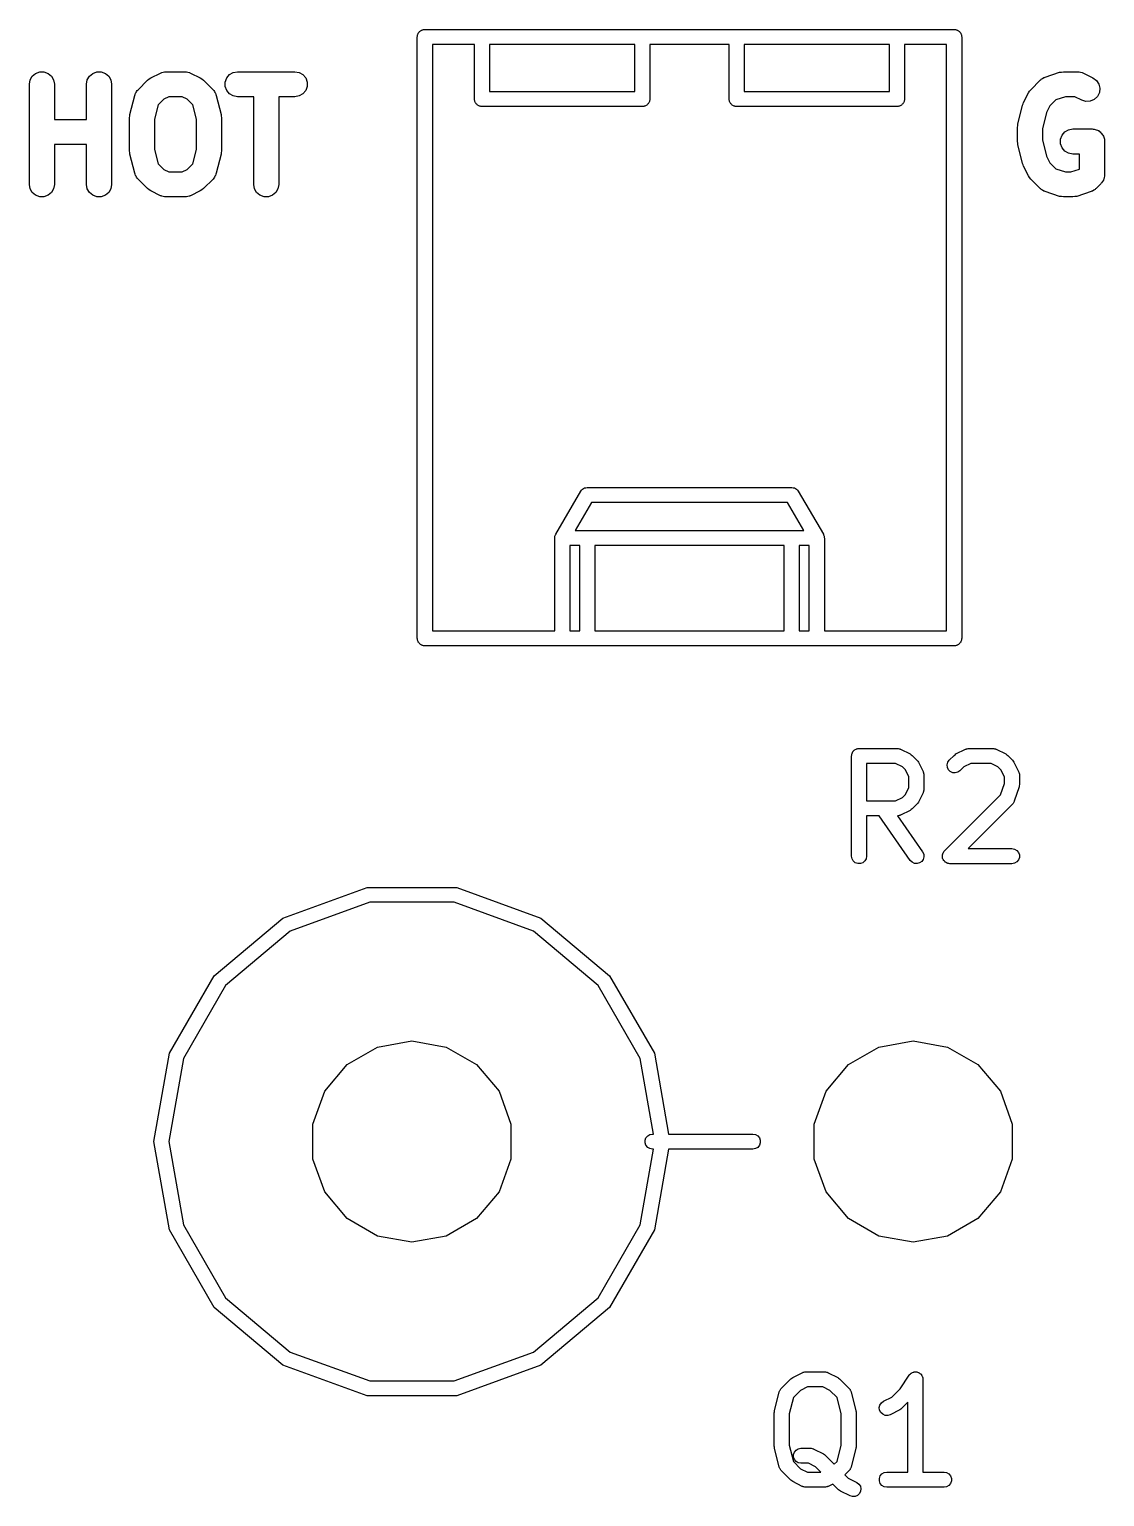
# Model space of a CAD drawing. Extents: x 100.7 to 134.3, y -98.1 to -51.9.
# Drawn here: x 116.69 to 127.41, y -78.54 to -63.91 of the extents above; entities that cross this region are included whole.
import ezdxf

# ---------------------------------------------------------------- set-up
doc = ezdxf.new("R2010")
doc.units = 0
doc.header["$MEASUREMENT"] = 0
doc.layers.add('BLACK', color=7, linetype='CONTINUOUS')

msp = doc.modelspace()

# ---------------------------------------------------------------- linework, layer by layer
at = {"layer": 'Black'}
for p, q in [((120.556, -63.967), (120.558, -63.9608)), ((120.558, -63.9608), (120.56, -63.9543)), ((120.56, -63.9543), (120.563, -63.9487)), ((120.563, -63.9487), (120.565, -63.9425)), ((120.565, -63.9425), (120.569, -63.9375)), ((120.569, -63.9375), (120.573, -63.9318)), ((120.573, -63.9318), (120.578, -63.9276)), ((120.578, -63.9276), (120.582, -63.9225)), ((120.582, -63.9225), (120.587, -63.9193)), ((120.587, -63.9193), (120.593, -63.915)), ((120.593, -63.915), (120.599, -63.9128)), ((120.599, -63.9128), (120.604, -63.9095)), ((120.604, -63.9095), (120.611, -63.9084)), ((120.611, -63.9084), (120.617, -63.9061)), ((120.617, -63.9061), (120.624, -63.9061)), ((120.624, -63.9061), (120.63, -63.905)), ((120.63, -63.905), (125.91, -63.905)), ((125.91, -63.905), (125.916, -63.9061)), ((125.916, -63.9061), (125.923, -63.9061)), ((125.923, -63.9061), (125.929, -63.9084)), ((125.929, -63.9084), (125.936, -63.9095)), ((125.936, -63.9095), (125.941, -63.9128)), ((125.941, -63.9128), (125.947, -63.915)), ((125.947, -63.915), (125.953, -63.9193)), ((125.953, -63.9193), (125.958, -63.9225)), ((125.958, -63.9225), (125.962, -63.9276)), ((125.962, -63.9276), (125.967, -63.9318)), ((125.967, -63.9318), (125.971, -63.9375)), ((125.971, -63.9375), (125.975, -63.9425)), ((125.975, -63.9425), (125.977, -63.9487)), ((125.977, -63.9487), (125.98, -63.9543)), ((125.98, -63.9543), (125.982, -63.9608)), ((125.982, -63.9608), (125.984, -63.967)), ((120.555, -63.98), (120.556, -63.9735)), ((120.555, -69.98), (120.555, -63.98)), ((120.556, -63.9735), (120.556, -63.967)), ((121.125, -64.055), (120.705, -64.055)), ((120.705, -64.055), (120.705, -69.905)), ((121.125, -64.6), (121.125, -64.055)), ((121.275, -64.055), (121.275, -64.525)), ((122.725, -64.055), (121.275, -64.055)), ((122.725, -64.525), (122.725, -64.055)), ((123.665, -64.055), (122.875, -64.055)), ((122.875, -64.055), (122.875, -64.6)), ((123.665, -64.6), (123.665, -64.055)), ((123.815, -64.055), (123.815, -64.525)), ((125.265, -64.055), (123.815, -64.055)), ((125.265, -64.525), (125.265, -64.055)), ((125.415, -64.055), (125.415, -64.6)), ((125.835, -64.055), (125.415, -64.055)), ((125.835, -69.905), (125.835, -64.055)), ((125.984, -63.967), (125.984, -63.9735)), ((125.984, -63.9735), (125.985, -63.98)), ((125.985, -63.98), (125.985, -69.98)), ((116.692, -64.4096), (116.714, -64.372)), ((116.714, -64.372), (116.747, -64.3441)), ((116.747, -64.3441), (116.788, -64.3293)), ((116.788, -64.3293), (116.831, -64.3293)), ((116.831, -64.3293), (116.872, -64.3441)), ((116.872, -64.3441), (116.905, -64.372)), ((116.905, -64.372), (116.927, -64.4096)), ((117.263, -64.4096), (117.285, -64.372)), ((117.285, -64.372), (117.318, -64.3441)), ((117.318, -64.3441), (117.359, -64.3293)), ((117.359, -64.3293), (117.403, -64.3293)), ((117.403, -64.3293), (117.443, -64.3441)), ((117.443, -64.3441), (117.477, -64.372)), ((117.477, -64.372), (117.498, -64.4096)), ((117.864, -64.4116), (117.88, -64.4001)), ((117.88, -64.4001), (117.896, -64.3882)), ((117.896, -64.3882), (117.992, -64.3406)), ((117.992, -64.3406), (117.999, -64.3385)), ((117.999, -64.3385), (118.005, -64.3349)), ((118.005, -64.3349), (118.019, -64.3324)), ((118.019, -64.3324), (118.033, -64.3282)), ((118.033, -64.3282), (118.041, -64.3286)), ((118.041, -64.3286), (118.048, -64.3274)), ((118.048, -64.3274), (118.238, -64.3274)), ((118.238, -64.3274), (118.245, -64.3286)), ((118.245, -64.3286), (118.252, -64.3282)), ((118.252, -64.3282), (118.266, -64.3324)), ((118.266, -64.3324), (118.281, -64.3349)), ((118.281, -64.3349), (118.287, -64.3385)), ((118.287, -64.3385), (118.294, -64.3406)), ((118.294, -64.3406), (118.389, -64.3882)), ((118.389, -64.3882), (118.405, -64.4001)), ((118.405, -64.4001), (118.422, -64.4116)), ((118.639, -64.4307), (118.654, -64.3899)), ((118.654, -64.3899), (118.682, -64.3566)), ((118.682, -64.3566), (118.719, -64.3349)), ((118.719, -64.3349), (118.762, -64.3274)), ((118.762, -64.3274), (119.333, -64.3274)), ((119.333, -64.3274), (119.376, -64.3349)), ((119.376, -64.3349), (119.414, -64.3566)), ((119.414, -64.3566), (119.442, -64.3899)), ((119.442, -64.3899), (119.456, -64.4307)), ((126.775, -64.4075), (126.779, -64.4021)), ((126.779, -64.4021), (126.792, -64.3951)), ((126.792, -64.3951), (126.804, -64.3867)), ((126.804, -64.3867), (126.811, -64.3848)), ((126.811, -64.3848), (126.818, -64.3814)), ((126.818, -64.3814), (126.96, -64.3338)), ((126.96, -64.3338), (126.98, -64.3309)), ((126.98, -64.3309), (127, -64.3274)), ((127, -64.3274), (127.143, -64.3274)), ((127.143, -64.3274), (127.15, -64.3286)), ((127.15, -64.3286), (127.157, -64.3282)), ((127.157, -64.3282), (127.171, -64.3324)), ((127.171, -64.3324), (127.186, -64.3349)), ((127.186, -64.3349), (127.192, -64.3385)), ((127.192, -64.3385), (127.199, -64.3406)), ((127.199, -64.3406), (127.294, -64.3882)), ((127.294, -64.3882), (127.329, -64.4141)), ((116.685, -64.4524), (116.692, -64.4096)), ((116.685, -65.4524), (116.685, -64.4524)), ((116.927, -64.4096), (116.935, -64.4524)), ((116.935, -64.4524), (116.935, -64.8036)), ((117.256, -64.4524), (117.263, -64.4096)), ((117.256, -64.8036), (117.256, -64.4524)), ((117.498, -64.4096), (117.506, -64.4524)), ((117.506, -64.4524), (117.506, -65.4524)), ((117.741, -64.554), (117.744, -64.5424)), ((117.744, -64.5424), (117.75, -64.5343)), ((117.75, -64.5343), (117.754, -64.5253)), ((117.754, -64.5253), (117.762, -64.5167)), ((117.762, -64.5167), (117.769, -64.5069)), ((117.769, -64.5069), (117.864, -64.4116)), ((118.422, -64.4116), (118.517, -64.5069)), ((118.517, -64.5069), (118.524, -64.5167)), ((118.524, -64.5167), (118.532, -64.5253)), ((118.532, -64.5253), (118.536, -64.5343)), ((118.536, -64.5343), (118.542, -64.5424)), ((118.542, -64.5424), (118.545, -64.554)), ((118.639, -64.4741), (118.639, -64.4307)), ((118.654, -64.5149), (118.639, -64.4741)), ((118.682, -64.5481), (118.654, -64.5149)), ((118.719, -64.5698), (118.682, -64.5481)), ((119.414, -64.5481), (119.376, -64.5698)), ((119.442, -64.5149), (119.414, -64.5481)), ((119.456, -64.4741), (119.442, -64.5149)), ((119.456, -64.4307), (119.456, -64.4741)), ((121.275, -64.525), (122.725, -64.525)), ((123.815, -64.525), (125.265, -64.525)), ((126.602, -64.6346), (126.65, -64.5393)), ((126.65, -64.5393), (126.662, -64.5232)), ((126.662, -64.5232), (126.674, -64.5069)), ((126.674, -64.5069), (126.769, -64.4116)), ((126.769, -64.4116), (126.775, -64.4075)), ((127.329, -64.4141), (127.353, -64.4503)), ((127.358, -64.5356), (127.338, -64.5745)), ((127.353, -64.4503), (127.363, -64.4925)), ((127.363, -64.4925), (127.358, -64.5356)), ((117.688, -64.7554), (117.736, -64.5649)), ((117.736, -64.5649), (117.741, -64.554)), ((117.97, -64.6591), (117.935, -64.8011)), ((118.026, -64.6027), (117.97, -64.6591)), ((118.077, -64.5774), (118.026, -64.6027)), ((118.209, -64.5774), (118.077, -64.5774)), ((118.259, -64.6027), (118.209, -64.5774)), ((118.316, -64.6591), (118.259, -64.6027)), ((118.351, -64.8011), (118.316, -64.6591)), ((118.545, -64.554), (118.55, -64.5649)), ((118.55, -64.5649), (118.597, -64.7554)), ((118.762, -64.5774), (118.719, -64.5698)), ((118.923, -64.5774), (118.762, -64.5774)), ((118.923, -65.4524), (118.923, -64.5774)), ((119.333, -64.5774), (119.173, -64.5774)), ((119.173, -64.5774), (119.173, -65.4524)), ((119.376, -64.5698), (119.333, -64.5774)), ((121.126, -64.6065), (121.125, -64.6)), ((121.126, -64.613), (121.126, -64.6065)), ((121.128, -64.6192), (121.126, -64.613)), ((121.13, -64.6257), (121.128, -64.6192)), ((121.133, -64.6313), (121.13, -64.6257)), ((121.135, -64.6375), (121.133, -64.6313)), ((121.139, -64.6425), (121.135, -64.6375)), ((121.143, -64.6482), (121.139, -64.6425)), ((121.148, -64.6524), (121.143, -64.6482)), ((121.152, -64.6575), (121.148, -64.6524)), ((121.157, -64.6607), (121.152, -64.6575)), ((121.162, -64.665), (121.157, -64.6607)), ((121.169, -64.6672), (121.162, -64.665)), ((121.174, -64.6705), (121.169, -64.6672)), ((121.181, -64.6716), (121.174, -64.6705)), ((121.187, -64.6739), (121.181, -64.6716)), ((121.194, -64.6739), (121.187, -64.6739)), ((121.2, -64.675), (121.194, -64.6739)), ((122.8, -64.675), (121.2, -64.675)), ((122.806, -64.6739), (122.8, -64.675)), ((122.813, -64.6739), (122.806, -64.6739)), ((122.819, -64.6716), (122.813, -64.6739)), ((122.826, -64.6705), (122.819, -64.6716)), ((122.831, -64.6672), (122.826, -64.6705)), ((122.837, -64.665), (122.831, -64.6672)), ((122.843, -64.6607), (122.837, -64.665)), ((122.848, -64.6575), (122.843, -64.6607)), ((122.852, -64.6524), (122.848, -64.6575)), ((122.857, -64.6482), (122.852, -64.6524)), ((122.861, -64.6425), (122.857, -64.6482)), ((122.865, -64.6375), (122.861, -64.6425)), ((122.867, -64.6313), (122.865, -64.6375)), ((122.87, -64.6257), (122.867, -64.6313)), ((122.872, -64.6192), (122.87, -64.6257)), ((122.874, -64.613), (122.872, -64.6192)), ((122.875, -64.6), (122.874, -64.6065)), ((122.874, -64.6065), (122.874, -64.613)), ((123.666, -64.6065), (123.665, -64.6)), ((123.666, -64.613), (123.666, -64.6065)), ((123.668, -64.6192), (123.666, -64.613)), ((123.67, -64.6257), (123.668, -64.6192)), ((123.673, -64.6313), (123.67, -64.6257)), ((123.675, -64.6375), (123.673, -64.6313)), ((123.679, -64.6425), (123.675, -64.6375)), ((123.683, -64.6482), (123.679, -64.6425)), ((123.688, -64.6524), (123.683, -64.6482)), ((123.692, -64.6575), (123.688, -64.6524)), ((123.697, -64.6607), (123.692, -64.6575)), ((123.703, -64.665), (123.697, -64.6607)), ((123.709, -64.6672), (123.703, -64.665)), ((123.714, -64.6705), (123.709, -64.6672)), ((123.721, -64.6716), (123.714, -64.6705)), ((123.727, -64.6739), (123.721, -64.6716)), ((123.734, -64.6739), (123.727, -64.6739)), ((123.74, -64.675), (123.734, -64.6739)), ((125.34, -64.675), (123.74, -64.675)), ((125.346, -64.6739), (125.34, -64.675)), ((125.353, -64.6739), (125.346, -64.6739)), ((125.359, -64.6716), (125.353, -64.6739)), ((125.366, -64.6705), (125.359, -64.6716)), ((125.371, -64.6672), (125.366, -64.6705)), ((125.377, -64.665), (125.371, -64.6672)), ((125.383, -64.6607), (125.377, -64.665)), ((125.388, -64.6575), (125.383, -64.6607)), ((125.392, -64.6524), (125.388, -64.6575)), ((125.397, -64.6482), (125.392, -64.6524)), ((125.401, -64.6425), (125.397, -64.6482)), ((125.405, -64.6375), (125.401, -64.6425)), ((125.407, -64.6313), (125.405, -64.6375)), ((125.41, -64.6257), (125.407, -64.6313)), ((125.412, -64.6192), (125.41, -64.6257)), ((125.414, -64.613), (125.412, -64.6192)), ((125.415, -64.6), (125.414, -64.6065)), ((125.414, -64.6065), (125.414, -64.613)), ((126.545, -64.8506), (126.593, -64.6602)), ((126.593, -64.6602), (126.599, -64.6477)), ((126.599, -64.6477), (126.602, -64.6346)), ((126.865, -64.6693), (126.832, -64.7341)), ((126.925, -64.6093), (126.865, -64.6693)), ((127.02, -64.5774), (126.925, -64.6093)), ((127.113, -64.5774), (127.02, -64.5774)), ((127.182, -64.6118), (127.113, -64.5774)), ((127.224, -64.6242), (127.182, -64.6118)), ((127.267, -64.6216), (127.224, -64.6242)), ((127.307, -64.6043), (127.267, -64.6216)), ((127.338, -64.5745), (127.307, -64.6043)), ((116.935, -64.8036), (117.256, -64.8036)), ((117.685, -64.7857), (117.687, -64.7707)), ((117.685, -65.119), (117.685, -64.7857)), ((117.687, -64.7707), (117.688, -64.7554)), ((117.935, -64.8011), (117.935, -65.1037)), ((118.351, -65.1037), (118.351, -64.8011)), ((118.597, -64.7554), (118.599, -64.7707)), ((118.599, -64.7707), (118.601, -64.7857)), ((118.601, -64.7857), (118.601, -65.119)), ((126.832, -64.7341), (126.792, -64.8963)), ((126.542, -64.881), (126.544, -64.8659)), ((126.542, -65.0238), (126.542, -64.881)), ((126.544, -64.8659), (126.545, -64.8506)), ((126.792, -64.8963), (126.792, -65.0084)), ((126.972, -65.0021), (126.987, -64.9613)), ((126.987, -64.9613), (127.015, -64.9281)), ((127.015, -64.9281), (127.052, -64.9063)), ((127.052, -64.9063), (127.095, -64.8988)), ((127.095, -64.8988), (127.286, -64.8988)), ((127.286, -64.8988), (127.296, -64.9007)), ((127.296, -64.9007), (127.307, -64.9007)), ((127.307, -64.9007), (127.318, -64.9044)), ((127.318, -64.9044), (127.328, -64.9063)), ((127.328, -64.9063), (127.338, -64.9118)), ((127.338, -64.9118), (127.348, -64.9156)), ((127.348, -64.9156), (127.357, -64.9226)), ((127.357, -64.9226), (127.366, -64.9281)), ((127.366, -64.9281), (127.373, -64.9364)), ((127.373, -64.9364), (127.381, -64.9435)), ((127.381, -64.9435), (127.387, -64.9529)), ((127.387, -64.9529), (127.394, -64.9613)), ((127.394, -64.9613), (127.398, -64.9716)), ((127.398, -64.9716), (127.403, -64.9811)), ((127.403, -64.9811), (127.405, -64.9918)), ((117.256, -65.0536), (116.935, -65.0536)), ((116.935, -65.0536), (116.935, -65.4524)), ((117.256, -65.4524), (117.256, -65.0536)), ((117.687, -65.1341), (117.685, -65.119)), ((117.688, -65.1494), (117.687, -65.1341)), ((117.935, -65.1037), (117.97, -65.2456)), ((118.316, -65.2456), (118.351, -65.1037)), ((118.599, -65.1341), (118.597, -65.1494)), ((118.601, -65.119), (118.599, -65.1341)), ((126.544, -65.0389), (126.542, -65.0238)), ((126.545, -65.0541), (126.544, -65.0389)), ((126.593, -65.2446), (126.545, -65.0541)), ((126.792, -65.0084), (126.832, -65.1707)), ((126.972, -65.0455), (126.972, -65.0021)), ((126.987, -65.0863), (126.972, -65.0455)), ((127.015, -65.1196), (126.987, -65.0863)), ((127.052, -65.1413), (127.015, -65.1196)), ((127.405, -64.9918), (127.409, -65.0021)), ((127.409, -65.0021), (127.409, -65.013)), ((127.409, -65.013), (127.411, -65.0238)), ((127.411, -65.0238), (127.411, -65.3571)), ((117.736, -65.3398), (117.688, -65.1494)), ((117.97, -65.2456), (118.026, -65.302)), ((118.259, -65.302), (118.316, -65.2456)), ((118.597, -65.1494), (118.55, -65.3398)), ((126.599, -65.2571), (126.593, -65.2446)), ((126.602, -65.2702), (126.599, -65.2571)), ((126.65, -65.3654), (126.602, -65.2702)), ((126.832, -65.1707), (126.865, -65.2355)), ((126.865, -65.2355), (126.925, -65.2955)), ((127.095, -65.1488), (127.052, -65.1413)), ((127.161, -65.1488), (127.095, -65.1488)), ((127.161, -65.2988), (127.161, -65.1488)), ((117.741, -65.3508), (117.736, -65.3398)), ((117.744, -65.3624), (117.741, -65.3508)), ((117.75, -65.3705), (117.744, -65.3624)), ((117.754, -65.3795), (117.75, -65.3705)), ((117.762, -65.3881), (117.754, -65.3795)), ((117.769, -65.3979), (117.762, -65.3881)), ((117.864, -65.4931), (117.769, -65.3979)), ((118.026, -65.302), (118.077, -65.3274)), ((118.077, -65.3274), (118.209, -65.3274)), ((118.209, -65.3274), (118.259, -65.302)), ((118.517, -65.3979), (118.422, -65.4931)), ((118.524, -65.3881), (118.517, -65.3979)), ((118.532, -65.3795), (118.524, -65.3881)), ((118.536, -65.3705), (118.532, -65.3795)), ((118.542, -65.3624), (118.536, -65.3705)), ((118.545, -65.3508), (118.542, -65.3624)), ((118.55, -65.3398), (118.545, -65.3508)), ((126.662, -65.3815), (126.65, -65.3654)), ((126.674, -65.3979), (126.662, -65.3815)), ((126.769, -65.4931), (126.674, -65.3979)), ((126.925, -65.2955), (127.02, -65.3274)), ((127.02, -65.3274), (127.075, -65.3274)), ((127.075, -65.3274), (127.161, -65.2988)), ((127.39, -65.4234), (127.381, -65.4375)), ((127.399, -65.41), (127.39, -65.4234)), ((127.4, -65.4047), (127.399, -65.41)), ((127.403, -65.3999), (127.4, -65.4047)), ((127.406, -65.3838), (127.403, -65.3999)), ((127.41, -65.368), (127.406, -65.3838)), ((127.411, -65.3571), (127.41, -65.3626)), ((127.41, -65.3626), (127.41, -65.368)), ((116.692, -65.4951), (116.685, -65.4524)), ((116.714, -65.5327), (116.692, -65.4951)), ((116.747, -65.5606), (116.714, -65.5327)), ((116.788, -65.5755), (116.747, -65.5606)), ((116.872, -65.5606), (116.831, -65.5755)), ((116.905, -65.5327), (116.872, -65.5606)), ((116.927, -65.4951), (116.905, -65.5327)), ((116.935, -65.4524), (116.927, -65.4951)), ((117.263, -65.4951), (117.256, -65.4524)), ((117.285, -65.5327), (117.263, -65.4951)), ((117.318, -65.5606), (117.285, -65.5327)), ((117.359, -65.5755), (117.318, -65.5606)), ((117.443, -65.5606), (117.403, -65.5755)), ((117.477, -65.5327), (117.443, -65.5606)), ((117.498, -65.4951), (117.477, -65.5327)), ((117.506, -65.4524), (117.498, -65.4951)), ((117.88, -65.5046), (117.864, -65.4931)), ((117.896, -65.5166), (117.88, -65.5046)), ((117.992, -65.5642), (117.896, -65.5166)), ((117.999, -65.5662), (117.992, -65.5642)), ((118.005, -65.5698), (117.999, -65.5662)), ((118.019, -65.5724), (118.005, -65.5698)), ((118.033, -65.5766), (118.019, -65.5724)), ((118.266, -65.5724), (118.252, -65.5766)), ((118.281, -65.5698), (118.266, -65.5724)), ((118.287, -65.5662), (118.281, -65.5698)), ((118.294, -65.5642), (118.287, -65.5662)), ((118.389, -65.5166), (118.294, -65.5642)), ((118.405, -65.5046), (118.389, -65.5166)), ((118.422, -65.4931), (118.405, -65.5046)), ((118.93, -65.4951), (118.923, -65.4524)), ((118.952, -65.5327), (118.93, -65.4951)), ((118.985, -65.5606), (118.952, -65.5327)), ((119.026, -65.5755), (118.985, -65.5606)), ((119.11, -65.5606), (119.069, -65.5755)), ((119.143, -65.5327), (119.11, -65.5606)), ((119.165, -65.4951), (119.143, -65.5327)), ((119.173, -65.4524), (119.165, -65.4951)), ((126.775, -65.4973), (126.769, -65.4931)), ((126.779, -65.5027), (126.775, -65.4973)), ((126.792, -65.5097), (126.779, -65.5027)), ((126.804, -65.5181), (126.792, -65.5097)), ((126.811, -65.5199), (126.804, -65.5181)), ((126.818, -65.5233), (126.811, -65.5199)), ((126.96, -65.571), (126.818, -65.5233)), ((126.98, -65.5739), (126.96, -65.571)), ((127, -65.5774), (126.98, -65.5739)), ((127.115, -65.5739), (127.095, -65.5774)), ((127.135, -65.571), (127.115, -65.5739)), ((127.278, -65.5233), (127.135, -65.571)), ((127.284, -65.5199), (127.278, -65.5233)), ((127.291, -65.5181), (127.284, -65.5199)), ((127.303, -65.5097), (127.291, -65.5181)), ((127.316, -65.5027), (127.303, -65.5097)), ((127.321, -65.4973), (127.316, -65.5027)), ((127.326, -65.4931), (127.321, -65.4973)), ((127.374, -65.4455), (127.326, -65.4931)), ((127.377, -65.441), (127.374, -65.4455)), ((127.381, -65.4375), (127.377, -65.441)), ((116.831, -65.5755), (116.788, -65.5755)), ((117.403, -65.5755), (117.359, -65.5755)), ((118.041, -65.5761), (118.033, -65.5766)), ((118.048, -65.5774), (118.041, -65.5761)), ((118.238, -65.5774), (118.048, -65.5774)), ((118.245, -65.5761), (118.238, -65.5774)), ((118.252, -65.5766), (118.245, -65.5761)), ((119.069, -65.5755), (119.026, -65.5755)), ((127.095, -65.5774), (127, -65.5774)), ((122.193, -68.5025), (122.202, -68.4925)), ((122.202, -68.4924), (122.213, -68.486)), ((122.202, -68.4925), (122.202, -68.4924)), ((122.202, -68.4925), (122.202, -68.4925)), ((122.213, -68.486), (122.224, -68.4795)), ((122.224, -68.4795), (122.225, -68.4794)), ((122.224, -68.4795), (122.224, -68.4795)), ((122.225, -68.4794), (122.237, -68.4772)), ((122.237, -68.4772), (122.25, -68.475)), ((122.25, -68.475), (122.25, -68.475)), ((122.25, -68.475), (124.29, -68.475)), ((124.29, -68.475), (124.29, -68.475)), ((124.29, -68.475), (124.303, -68.4772)), ((124.303, -68.4772), (124.315, -68.4794)), ((124.315, -68.4794), (124.316, -68.4795)), ((124.316, -68.4795), (124.316, -68.4795)), ((124.316, -68.4795), (124.327, -68.4859)), ((124.327, -68.4859), (124.338, -68.4924)), ((124.338, -68.4924), (124.338, -68.4925)), ((124.338, -68.4925), (124.338, -68.4925)), ((124.338, -68.4925), (124.346, -68.5023)), ((121.935, -68.9423), (122.185, -68.5123)), ((122.293, -68.625), (122.13, -68.905)), ((122.185, -68.5123), (122.193, -68.5025)), ((124.247, -68.625), (122.293, -68.625)), ((124.41, -68.905), (124.247, -68.625)), ((124.346, -68.5023), (124.355, -68.5123)), ((124.355, -68.5123), (124.605, -68.9423)), ((122.13, -68.905), (124.41, -68.905)), ((121.925, -68.98), (121.926, -68.9735)), ((121.925, -69.905), (121.925, -68.98)), ((121.926, -68.9668), (121.928, -68.9607)), ((121.926, -68.9669), (121.926, -68.9668)), ((121.926, -68.967), (121.926, -68.9669)), ((121.926, -68.9735), (121.926, -68.967)), ((121.928, -68.9607), (121.93, -68.9543)), ((121.93, -68.9543), (121.933, -68.9487)), ((121.933, -68.9487), (121.935, -68.9425)), ((121.935, -68.9424), (121.935, -68.9423)), ((121.935, -68.9425), (121.935, -68.9424)), ((122.075, -69.055), (122.075, -69.905)), ((122.175, -69.055), (122.075, -69.055)), ((122.175, -69.905), (122.175, -69.055)), ((122.325, -69.055), (122.325, -69.905)), ((124.215, -69.055), (122.325, -69.055)), ((124.215, -69.905), (124.215, -69.055)), ((124.365, -69.055), (124.365, -69.905)), ((124.465, -69.055), (124.365, -69.055)), ((124.465, -69.905), (124.465, -69.055)), ((124.605, -68.9423), (124.605, -68.9424)), ((124.605, -68.9424), (124.605, -68.9425)), ((124.605, -68.9425), (124.607, -68.9487)), ((124.607, -68.9487), (124.61, -68.9543)), ((124.61, -68.9543), (124.612, -68.9607)), ((124.612, -68.9607), (124.614, -68.9668)), ((124.614, -68.9668), (124.614, -68.9669)), ((124.614, -68.9669), (124.614, -68.967)), ((124.614, -68.967), (124.614, -68.9735)), ((124.614, -68.9735), (124.615, -68.98)), ((124.615, -68.98), (124.615, -69.905)), ((120.705, -69.905), (121.925, -69.905)), ((122.075, -69.905), (122.175, -69.905)), ((122.325, -69.905), (124.215, -69.905)), ((124.365, -69.905), (124.465, -69.905)), ((124.615, -69.905), (125.835, -69.905)), ((120.556, -69.9865), (120.555, -69.98)), ((120.556, -69.993), (120.556, -69.9865)), ((120.558, -69.9992), (120.556, -69.993)), ((120.56, -70.0057), (120.558, -69.9992)), ((120.563, -70.0113), (120.56, -70.0057)), ((120.565, -70.0175), (120.563, -70.0113)), ((120.569, -70.0225), (120.565, -70.0175)), ((120.573, -70.0282), (120.569, -70.0225)), ((120.578, -70.0324), (120.573, -70.0282)), ((120.582, -70.0375), (120.578, -70.0324)), ((120.587, -70.0407), (120.582, -70.0375)), ((120.593, -70.045), (120.587, -70.0407)), ((120.599, -70.0472), (120.593, -70.045)), ((120.604, -70.0505), (120.599, -70.0472)), ((120.611, -70.0516), (120.604, -70.0505)), ((120.617, -70.0539), (120.611, -70.0516)), ((120.624, -70.0539), (120.617, -70.0539)), ((120.63, -70.055), (120.624, -70.0539)), ((125.91, -70.055), (120.63, -70.055)), ((125.916, -70.0539), (125.91, -70.055)), ((125.923, -70.0539), (125.916, -70.0539)), ((125.929, -70.0516), (125.923, -70.0539)), ((125.936, -70.0505), (125.929, -70.0516)), ((125.941, -70.0472), (125.936, -70.0505)), ((125.947, -70.045), (125.941, -70.0472)), ((125.953, -70.0407), (125.947, -70.045)), ((125.958, -70.0375), (125.953, -70.0407)), ((125.962, -70.0324), (125.958, -70.0375)), ((125.967, -70.0282), (125.962, -70.0324)), ((125.971, -70.0225), (125.967, -70.0282)), ((125.975, -70.0175), (125.971, -70.0225)), ((125.977, -70.0113), (125.975, -70.0175)), ((125.98, -70.0057), (125.977, -70.0113)), ((125.982, -69.9992), (125.98, -70.0057)), ((125.984, -69.993), (125.982, -69.9992)), ((125.985, -69.98), (125.984, -69.9865)), ((125.984, -69.9865), (125.984, -69.993)), ((124.888, -71.1399), (124.89, -71.1337)), ((124.89, -71.1337), (124.891, -71.1273)), ((124.891, -71.1273), (124.895, -71.1216)), ((124.895, -71.1216), (124.897, -71.1154)), ((124.897, -71.1154), (124.901, -71.1104)), ((124.901, -71.1104), (124.904, -71.1047)), ((124.904, -71.1047), (124.909, -71.1005)), ((124.909, -71.1005), (124.914, -71.0955)), ((124.914, -71.0955), (124.919, -71.0922)), ((124.919, -71.0922), (124.924, -71.088)), ((124.924, -71.088), (124.931, -71.0857)), ((124.931, -71.0857), (124.936, -71.0824)), ((124.936, -71.0824), (124.943, -71.0813)), ((124.943, -71.0813), (124.949, -71.0791)), ((124.949, -71.0791), (124.955, -71.0791)), ((124.955, -71.0791), (124.962, -71.0779)), ((124.962, -71.0779), (125.343, -71.0779)), ((125.343, -71.0779), (125.347, -71.0787)), ((125.347, -71.0787), (125.351, -71.0784)), ((125.351, -71.0784), (125.36, -71.0809)), ((125.36, -71.0809), (125.369, -71.0824)), ((125.369, -71.0824), (125.372, -71.0846)), ((125.372, -71.0846), (125.376, -71.0858)), ((125.376, -71.0858), (125.472, -71.1335)), ((125.472, -71.1335), (125.481, -71.1406)), ((125.919, -71.1406), (125.928, -71.1335)), ((125.928, -71.1335), (126.024, -71.0858)), ((126.024, -71.0858), (126.028, -71.0846)), ((126.028, -71.0846), (126.032, -71.0824)), ((126.032, -71.0824), (126.04, -71.0809)), ((126.04, -71.0809), (126.049, -71.0784)), ((126.049, -71.0784), (126.053, -71.0787)), ((126.053, -71.0787), (126.057, -71.0779)), ((126.057, -71.0779), (126.295, -71.0779)), ((126.295, -71.0779), (126.3, -71.0787)), ((126.3, -71.0787), (126.304, -71.0784)), ((126.304, -71.0784), (126.312, -71.0809)), ((126.312, -71.0809), (126.321, -71.0824)), ((126.321, -71.0824), (126.325, -71.0846)), ((126.325, -71.0846), (126.329, -71.0858)), ((126.329, -71.0858), (126.424, -71.1335)), ((126.424, -71.1335), (126.434, -71.1406)), ((124.887, -71.1529), (124.888, -71.1465)), ((124.887, -72.1529), (124.887, -71.1529)), ((124.888, -71.1465), (124.888, -71.1399)), ((125.037, -71.2279), (125.037, -71.6017)), ((125.325, -71.2279), (125.037, -71.2279)), ((125.394, -71.2622), (125.325, -71.2279)), ((125.424, -71.2926), (125.394, -71.2622)), ((125.481, -71.1406), (125.491, -71.1475)), ((125.491, -71.1475), (125.539, -71.1951)), ((125.539, -71.1951), (125.546, -71.205)), ((125.546, -71.205), (125.553, -71.2146)), ((125.553, -71.2146), (125.6, -71.3099)), ((125.84, -71.2416), (125.846, -71.2165)), ((125.842, -71.2676), (125.84, -71.2416)), ((125.853, -71.2912), (125.842, -71.2676)), ((125.846, -71.2165), (125.861, -71.1951)), ((125.861, -71.1951), (125.909, -71.1475)), ((125.909, -71.1475), (125.919, -71.1406)), ((126.006, -71.2622), (125.967, -71.3012)), ((126.075, -71.2279), (126.006, -71.2622)), ((126.278, -71.2279), (126.075, -71.2279)), ((126.346, -71.2622), (126.278, -71.2279)), ((126.376, -71.2926), (126.346, -71.2622)), ((126.434, -71.1406), (126.444, -71.1475)), ((126.444, -71.1475), (126.491, -71.1951)), ((126.491, -71.1951), (126.498, -71.205)), ((126.498, -71.205), (126.505, -71.2146)), ((126.505, -71.2146), (126.553, -71.3099)), ((125.458, -71.3611), (125.424, -71.2926)), ((125.458, -71.4685), (125.458, -71.3611)), ((125.6, -71.3099), (125.602, -71.314)), ((125.602, -71.314), (125.604, -71.3177)), ((125.604, -71.3177), (125.605, -71.3264)), ((125.605, -71.3264), (125.608, -71.3348)), ((125.608, -71.3348), (125.608, -71.3391)), ((125.608, -71.3391), (125.608, -71.3434)), ((125.608, -71.3434), (125.608, -71.4863)), ((125.871, -71.3096), (125.853, -71.2912)), ((125.895, -71.3206), (125.871, -71.3096)), ((125.921, -71.3229), (125.895, -71.3206)), ((125.946, -71.3161), (125.921, -71.3229)), ((125.967, -71.3012), (125.946, -71.3161)), ((126.373, -71.541), (126.411, -71.4265)), ((126.411, -71.3611), (126.376, -71.2926)), ((126.411, -71.4265), (126.411, -71.3611)), ((126.553, -71.3099), (126.554, -71.314)), ((126.554, -71.314), (126.556, -71.3177)), ((126.556, -71.3177), (126.558, -71.3264)), ((126.558, -71.3264), (126.56, -71.3348)), ((126.56, -71.3348), (126.56, -71.3391)), ((126.56, -71.3391), (126.561, -71.3434)), ((126.561, -71.3434), (126.561, -71.4386)), ((125.325, -71.6017), (125.394, -71.5675)), ((125.394, -71.5675), (125.424, -71.5371)), ((125.424, -71.5371), (125.458, -71.4685)), ((125.6, -71.5198), (125.553, -71.615)), ((125.602, -71.5157), (125.6, -71.5198)), ((125.604, -71.5119), (125.602, -71.5157)), ((125.605, -71.5032), (125.604, -71.5119)), ((125.608, -71.4948), (125.605, -71.5032)), ((125.608, -71.4863), (125.608, -71.4905)), ((125.608, -71.4905), (125.608, -71.4948)), ((125.814, -72.0999), (126.373, -71.541)), ((126.557, -71.4624), (126.509, -71.6052)), ((126.559, -71.4505), (126.557, -71.4624)), ((126.561, -71.4386), (126.559, -71.4505)), ((125.037, -71.6017), (125.325, -71.6017)), ((125.472, -71.6962), (125.376, -71.7438)), ((125.481, -71.689), (125.472, -71.6962)), ((125.491, -71.6821), (125.481, -71.689)), ((125.539, -71.6345), (125.491, -71.6821)), ((125.546, -71.6247), (125.539, -71.6345)), ((125.553, -71.615), (125.546, -71.6247)), ((126.491, -71.6345), (126.048, -72.0779)), ((126.494, -71.631), (126.491, -71.6345)), ((126.497, -71.6281), (126.494, -71.631)), ((126.501, -71.6204), (126.497, -71.6281)), ((126.506, -71.6132), (126.501, -71.6204)), ((126.507, -71.609), (126.506, -71.6132)), ((126.509, -71.6052), (126.507, -71.609)), ((125.161, -71.7517), (125.037, -71.7517)), ((125.037, -71.7517), (125.037, -72.1529)), ((125.472, -72.1959), (125.161, -71.7517)), ((125.347, -71.751), (125.344, -71.7515)), ((125.344, -71.7515), (125.595, -72.1099)), ((125.351, -71.7512), (125.347, -71.751)), ((125.36, -71.7487), (125.351, -71.7512)), ((125.369, -71.7472), (125.36, -71.7487)), ((125.372, -71.745), (125.369, -71.7472)), ((125.376, -71.7438), (125.372, -71.745)), ((124.891, -72.1786), (124.887, -72.1529)), ((125.037, -72.1529), (125.032, -72.1786)), ((125.595, -72.1099), (125.606, -72.1335)), ((125.608, -72.1595), (125.601, -72.1846)), ((125.606, -72.1335), (125.608, -72.1595)), ((125.792, -72.1464), (125.793, -72.1432)), ((125.793, -72.1561), (125.792, -72.1464)), ((125.793, -72.1399), (125.796, -72.1307)), ((125.793, -72.1432), (125.793, -72.1399)), ((125.793, -72.1659), (125.793, -72.1561)), ((125.796, -72.1307), (125.799, -72.1212)), ((125.799, -72.1212), (125.801, -72.1185)), ((125.801, -72.1185), (125.802, -72.1154)), ((125.802, -72.1154), (125.808, -72.1079)), ((125.808, -72.1079), (125.814, -72.0999)), ((126.048, -72.0779), (126.486, -72.0779)), ((126.486, -72.0779), (126.511, -72.0824)), ((126.511, -72.0824), (126.534, -72.0955)), ((126.534, -72.0955), (126.551, -72.1154)), ((126.551, -72.1154), (126.56, -72.1399)), ((126.56, -72.1399), (126.56, -72.1659)), ((124.904, -72.2011), (124.891, -72.1786)), ((124.924, -72.2179), (124.904, -72.2011)), ((124.949, -72.2268), (124.924, -72.2179)), ((124.975, -72.2268), (124.949, -72.2268)), ((124.999, -72.2179), (124.975, -72.2268)), ((125.019, -72.2011), (124.999, -72.2179)), ((125.032, -72.1786), (125.019, -72.2011)), ((125.49, -72.2144), (125.472, -72.1959)), ((125.514, -72.2254), (125.49, -72.2144)), ((125.54, -72.2276), (125.514, -72.2254)), ((125.565, -72.2209), (125.54, -72.2276)), ((125.586, -72.206), (125.565, -72.2209)), ((125.601, -72.1846), (125.586, -72.206)), ((125.794, -72.169), (125.793, -72.1659)), ((125.794, -72.1723), (125.794, -72.169)), ((125.798, -72.1812), (125.794, -72.1723)), ((125.802, -72.1904), (125.798, -72.1812)), ((125.804, -72.1929), (125.802, -72.1904)), ((125.805, -72.1959), (125.804, -72.1929)), ((125.812, -72.2029), (125.805, -72.1959)), ((125.818, -72.2104), (125.812, -72.2029)), ((125.821, -72.212), (125.818, -72.2104)), ((125.824, -72.2144), (125.821, -72.212)), ((125.833, -72.2185), (125.824, -72.2144)), ((125.841, -72.2234), (125.833, -72.2185)), ((125.844, -72.224), (125.841, -72.2234)), ((125.847, -72.2254), (125.844, -72.224)), ((125.857, -72.2262), (125.847, -72.2254)), ((125.867, -72.2279), (125.857, -72.2262)), ((126.486, -72.2279), (125.867, -72.2279)), ((126.511, -72.2234), (126.486, -72.2279)), ((126.534, -72.2104), (126.511, -72.2234)), ((126.551, -72.1904), (126.534, -72.2104)), ((126.56, -72.1659), (126.551, -72.1904)), ((119.213, -72.7705), (120.054, -72.4647)), ((120.054, -72.4647), (120.948, -72.4647)), ((120.948, -72.4647), (121.788, -72.7705)), ((120.08, -72.6125), (119.288, -72.9004)), ((120.922, -72.6125), (120.08, -72.6125)), ((121.713, -72.9004), (120.922, -72.6125)), ((118.529, -73.3452), (119.213, -72.7705)), ((121.788, -72.7705), (122.473, -73.3452)), ((119.288, -72.9004), (118.643, -73.4417)), ((122.358, -73.4417), (121.713, -72.9004)), ((118.082, -74.1195), (118.529, -73.3452)), ((118.643, -73.4417), (118.222, -74.1708)), ((122.779, -74.1708), (122.358, -73.4417)), ((122.473, -73.3452), (122.92, -74.1195)), ((119.856, -74.2314), (120.157, -74.0572)), ((120.157, -74.0572), (120.501, -73.9967)), ((120.501, -73.9967), (120.844, -74.0572)), ((120.844, -74.0572), (121.146, -74.2314)), ((124.857, -74.2314), (125.159, -74.0572)), ((125.159, -74.0572), (125.502, -73.9967)), ((125.502, -73.9967), (125.845, -74.0572)), ((125.845, -74.0572), (126.147, -74.2314)), ((117.926, -75), (118.082, -74.1195)), ((118.222, -74.1708), (118.076, -75)), ((122.912, -74.925), (122.779, -74.1708)), ((122.92, -74.1195), (123.062, -74.925)), ((119.632, -74.4983), (119.856, -74.2314)), ((121.146, -74.2314), (121.37, -74.4983)), ((124.633, -74.4983), (124.857, -74.2314)), ((126.147, -74.2314), (126.371, -74.4983)), ((119.513, -74.8258), (119.632, -74.4983)), ((121.37, -74.4983), (121.489, -74.8258)), ((124.514, -74.8258), (124.633, -74.4983)), ((126.371, -74.4983), (126.49, -74.8258)), ((119.513, -75.1742), (119.513, -74.8258)), ((121.489, -74.8258), (121.489, -75.1742)), ((122.853, -74.9425), (122.875, -74.9295)), ((122.875, -74.9295), (122.901, -74.925)), ((122.901, -74.925), (122.912, -74.925)), ((123.062, -74.925), (123.902, -74.925)), ((123.902, -74.925), (123.927, -74.9295)), ((123.927, -74.9295), (123.95, -74.9425)), ((124.514, -75.1742), (124.514, -74.8258)), ((126.49, -74.8258), (126.49, -75.1742)), ((118.082, -75.8805), (117.926, -75)), ((118.076, -75), (118.222, -75.8292)), ((122.779, -75.8292), (122.912, -75.075)), ((122.827, -74.987), (122.836, -74.9625)), ((122.827, -75.013), (122.827, -74.987)), ((122.836, -75.0375), (122.827, -75.013)), ((122.836, -74.9625), (122.853, -74.9425)), ((122.853, -75.0575), (122.836, -75.0375)), ((122.875, -75.0705), (122.853, -75.0575)), ((122.901, -75.075), (122.875, -75.0705)), ((122.912, -75.075), (122.901, -75.075)), ((123.062, -75.075), (122.92, -75.8805)), ((123.902, -75.075), (123.062, -75.075)), ((123.927, -75.0705), (123.902, -75.075)), ((123.95, -75.0575), (123.927, -75.0705)), ((123.95, -74.9425), (123.967, -74.9625)), ((123.967, -75.0375), (123.95, -75.0575)), ((123.967, -74.9625), (123.976, -74.987)), ((123.976, -75.013), (123.967, -75.0375)), ((123.976, -74.987), (123.976, -75.013)), ((119.632, -75.5017), (119.513, -75.1742)), ((121.489, -75.1742), (121.37, -75.5017)), ((124.633, -75.5017), (124.514, -75.1742)), ((126.49, -75.1742), (126.371, -75.5017)), ((119.856, -75.7686), (119.632, -75.5017)), ((121.37, -75.5017), (121.146, -75.7686)), ((124.857, -75.7686), (124.633, -75.5017)), ((126.371, -75.5017), (126.147, -75.7686)), ((120.157, -75.9428), (119.856, -75.7686)), ((121.146, -75.7686), (120.844, -75.9428)), ((125.159, -75.9428), (124.857, -75.7686)), ((126.147, -75.7686), (125.845, -75.9428)), ((118.529, -76.6548), (118.082, -75.8805)), ((118.222, -75.8292), (118.643, -76.5583)), ((120.501, -76.0033), (120.157, -75.9428)), ((120.844, -75.9428), (120.501, -76.0033)), ((122.358, -76.5583), (122.779, -75.8292)), ((122.92, -75.8805), (122.473, -76.6548)), ((125.502, -76.0033), (125.159, -75.9428)), ((125.845, -75.9428), (125.502, -76.0033)), ((119.213, -77.2295), (118.529, -76.6548)), ((118.643, -76.5583), (119.288, -77.0996)), ((121.713, -77.0996), (122.358, -76.5583)), ((122.473, -76.6548), (121.788, -77.2295)), ((119.288, -77.0996), (120.08, -77.3875)), ((120.922, -77.3875), (121.713, -77.0996)), ((120.054, -77.5352), (119.213, -77.2295)), ((121.788, -77.2295), (120.948, -77.5352)), ((120.08, -77.3875), (120.922, -77.3875)), ((124.185, -77.4622), (124.28, -77.367)), ((124.28, -77.367), (124.29, -77.3601)), ((124.29, -77.3601), (124.3, -77.3529)), ((124.3, -77.3529), (124.395, -77.3053)), ((124.395, -77.3053), (124.399, -77.3041)), ((124.399, -77.3041), (124.403, -77.3019)), ((124.403, -77.3019), (124.412, -77.3004)), ((124.412, -77.3004), (124.42, -77.2979)), ((124.42, -77.2979), (124.424, -77.2981)), ((124.424, -77.2981), (124.429, -77.2974)), ((124.429, -77.2974), (124.619, -77.2974)), ((124.619, -77.2974), (124.623, -77.2981)), ((124.623, -77.2981), (124.628, -77.2979)), ((124.628, -77.2979), (124.636, -77.3004)), ((124.636, -77.3004), (124.645, -77.3019)), ((124.645, -77.3019), (124.648, -77.3041)), ((124.648, -77.3041), (124.653, -77.3053)), ((124.653, -77.3053), (124.748, -77.3529)), ((124.748, -77.3529), (124.757, -77.3601)), ((124.757, -77.3601), (124.767, -77.367)), ((124.767, -77.367), (124.863, -77.4622)), ((125.37, -77.4675), (125.461, -77.3308)), ((125.461, -77.3308), (125.464, -77.3278)), ((125.464, -77.3278), (125.466, -77.3242)), ((125.466, -77.3242), (125.473, -77.3184)), ((125.473, -77.3184), (125.479, -77.3119)), ((125.479, -77.3119), (125.483, -77.3101)), ((125.483, -77.3101), (125.486, -77.3074)), ((125.486, -77.3074), (125.495, -77.3044)), ((125.495, -77.3044), (125.503, -77.3004)), ((125.503, -77.3004), (125.507, -77.2999)), ((125.507, -77.2999), (125.511, -77.2985)), ((125.511, -77.2985), (125.52, -77.2985)), ((125.52, -77.2985), (125.529, -77.2975)), ((125.529, -77.2975), (125.533, -77.2985)), ((125.533, -77.2985), (125.537, -77.2985)), ((125.537, -77.2985), (125.545, -77.3016)), ((125.545, -77.3016), (125.554, -77.3037)), ((125.554, -77.3037), (125.557, -77.306)), ((125.557, -77.306), (125.561, -77.3074)), ((125.561, -77.3074), (125.568, -77.3132)), ((125.568, -77.3132), (125.576, -77.3181)), ((125.576, -77.3181), (125.578, -77.3215)), ((125.578, -77.3215), (125.581, -77.3242)), ((125.581, -77.3242), (125.586, -77.3319)), ((125.586, -77.3319), (125.591, -77.3391)), ((125.591, -77.3391), (125.592, -77.3431)), ((125.592, -77.3431), (125.594, -77.3467)), ((125.594, -77.3467), (125.596, -77.3555)), ((125.596, -77.3555), (125.598, -77.3641)), ((125.598, -77.3641), (125.598, -77.3683)), ((125.598, -77.3683), (125.599, -77.3724)), ((125.599, -77.3724), (125.599, -78.2974)), ((120.948, -77.5352), (120.054, -77.5352)), ((124.118, -77.6875), (124.165, -77.497)), ((124.165, -77.497), (124.168, -77.4905)), ((124.168, -77.4905), (124.17, -77.4835)), ((124.17, -77.4835), (124.174, -77.4787)), ((124.174, -77.4787), (124.176, -77.4733)), ((124.176, -77.4733), (124.181, -77.4681)), ((124.181, -77.4681), (124.185, -77.4622)), ((124.306, -77.5536), (124.265, -77.7149)), ((124.378, -77.4816), (124.306, -77.5536)), ((124.446, -77.4474), (124.378, -77.4816)), ((124.601, -77.4474), (124.446, -77.4474)), ((124.67, -77.4816), (124.601, -77.4474)), ((124.742, -77.5536), (124.67, -77.4816)), ((124.782, -77.7149), (124.742, -77.5536)), ((124.863, -77.4622), (124.867, -77.4681)), ((124.867, -77.4681), (124.872, -77.4733)), ((124.872, -77.4733), (124.874, -77.4787)), ((124.874, -77.4787), (124.877, -77.4835)), ((124.877, -77.4835), (124.879, -77.4905)), ((124.879, -77.4905), (124.882, -77.497)), ((124.882, -77.497), (124.93, -77.6875)), ((125.205, -77.591), (125.289, -77.5488)), ((125.289, -77.5488), (125.37, -77.4675)), ((124.115, -77.7057), (124.117, -77.6967)), ((124.115, -78.039), (124.115, -77.7057)), ((124.117, -77.6967), (124.118, -77.6875)), ((124.265, -77.7149), (124.265, -78.0298)), ((124.782, -78.0298), (124.782, -77.7149)), ((124.93, -77.6875), (124.931, -77.6967)), ((124.931, -77.6967), (124.932, -77.7057)), ((124.932, -77.7057), (124.932, -78.039)), ((125.163, -77.6536), (125.169, -77.6283)), ((125.166, -77.6795), (125.163, -77.6536)), ((125.178, -77.7028), (125.166, -77.6795)), ((125.169, -77.6283), (125.184, -77.6065)), ((125.197, -77.7207), (125.178, -77.7028)), ((125.184, -77.6065), (125.205, -77.591)), ((125.221, -77.731), (125.197, -77.7207)), ((125.367, -77.6776), (125.272, -77.7252)), ((125.377, -77.6704), (125.367, -77.6776)), ((125.386, -77.6635), (125.377, -77.6704)), ((125.449, -77.6011), (125.386, -77.6635)), ((125.449, -78.2974), (125.449, -77.6011)), ((125.247, -77.7326), (125.221, -77.731)), ((125.272, -77.7252), (125.247, -77.7326)), ((124.117, -78.0481), (124.115, -78.039)), ((124.118, -78.0572), (124.117, -78.0481)), ((124.165, -78.2477), (124.118, -78.0572)), ((124.265, -78.0298), (124.306, -78.1912)), ((124.307, -78.1213), (124.316, -78.0968)), ((124.307, -78.1473), (124.307, -78.1213)), ((124.316, -78.1718), (124.307, -78.1473)), ((124.316, -78.0968), (124.333, -78.0768)), ((124.333, -78.0768), (124.355, -78.0638)), ((124.355, -78.0638), (124.381, -78.0593)), ((124.381, -78.0593), (124.476, -78.0593)), ((124.476, -78.0593), (124.48, -78.06)), ((124.48, -78.06), (124.485, -78.0598)), ((124.485, -78.0598), (124.493, -78.0623)), ((124.493, -78.0623), (124.502, -78.0638)), ((124.502, -78.0638), (124.506, -78.066)), ((124.506, -78.066), (124.51, -78.0672)), ((124.51, -78.0672), (124.605, -78.1148)), ((124.605, -78.1148), (124.615, -78.122)), ((124.615, -78.122), (124.624, -78.1289)), ((124.624, -78.1289), (124.714, -78.2187)), ((124.742, -78.1912), (124.782, -78.0298)), ((124.93, -78.0572), (124.882, -78.2477)), ((124.931, -78.0481), (124.93, -78.0572)), ((124.932, -78.039), (124.931, -78.0481)), ((124.168, -78.2543), (124.165, -78.2477)), ((124.17, -78.2612), (124.168, -78.2543)), ((124.174, -78.2661), (124.17, -78.2612)), ((124.176, -78.2715), (124.174, -78.2661)), ((124.181, -78.2767), (124.176, -78.2715)), ((124.185, -78.2826), (124.181, -78.2767)), ((124.28, -78.3778), (124.185, -78.2826)), ((124.306, -78.1912), (124.378, -78.2631)), ((124.333, -78.1917), (124.316, -78.1718)), ((124.355, -78.2048), (124.333, -78.1917)), ((124.381, -78.2093), (124.355, -78.2048)), ((124.378, -78.2631), (124.446, -78.2974)), ((124.458, -78.2093), (124.381, -78.2093)), ((124.446, -78.2974), (124.581, -78.2974)), ((124.527, -78.2435), (124.458, -78.2093)), ((124.581, -78.2974), (124.527, -78.2435)), ((124.714, -78.2187), (124.742, -78.1912)), ((124.863, -78.2826), (124.82, -78.3248)), ((124.867, -78.2767), (124.863, -78.2826)), ((124.872, -78.2715), (124.867, -78.2767)), ((124.874, -78.2661), (124.872, -78.2715)), ((124.877, -78.2612), (124.874, -78.2661)), ((124.879, -78.2543), (124.877, -78.2612)), ((124.882, -78.2477), (124.879, -78.2543)), ((125.19, -78.3149), (125.212, -78.3019)), ((125.212, -78.3019), (125.238, -78.2974)), ((125.238, -78.2974), (125.449, -78.2974)), ((125.599, -78.2974), (125.81, -78.2974)), ((125.81, -78.2974), (125.835, -78.3019)), ((125.835, -78.3019), (125.858, -78.3149)), ((124.29, -78.3847), (124.28, -78.3778)), ((124.3, -78.3918), (124.29, -78.3847)), ((124.395, -78.4395), (124.3, -78.3918)), ((124.399, -78.4407), (124.395, -78.4395)), ((124.403, -78.4429), (124.399, -78.4407)), ((124.412, -78.4444), (124.403, -78.4429)), ((124.42, -78.4469), (124.412, -78.4444)), ((124.424, -78.4466), (124.42, -78.4469)), ((124.429, -78.4474), (124.424, -78.4466)), ((124.619, -78.4474), (124.429, -78.4474)), ((124.623, -78.4466), (124.619, -78.4474)), ((124.628, -78.4469), (124.623, -78.4466)), ((124.636, -78.4444), (124.628, -78.4469)), ((124.645, -78.4429), (124.636, -78.4444)), ((124.648, -78.4407), (124.645, -78.4429)), ((124.653, -78.4395), (124.648, -78.4407)), ((124.699, -78.416), (124.653, -78.4395)), ((124.756, -78.473), (124.699, -78.416)), ((124.82, -78.3248), (124.854, -78.3584)), ((124.854, -78.3584), (124.938, -78.4005)), ((124.938, -78.4005), (124.959, -78.4161)), ((124.959, -78.4161), (124.974, -78.4378)), ((124.974, -78.4378), (124.98, -78.4631)), ((125.164, -78.3594), (125.173, -78.3349)), ((125.164, -78.3854), (125.164, -78.3594)), ((125.173, -78.4099), (125.164, -78.3854)), ((125.173, -78.3349), (125.19, -78.3149)), ((125.19, -78.4298), (125.173, -78.4099)), ((125.212, -78.4429), (125.19, -78.4298)), ((125.238, -78.4474), (125.212, -78.4429)), ((125.81, -78.4474), (125.238, -78.4474)), ((125.835, -78.4429), (125.81, -78.4474)), ((125.858, -78.4298), (125.835, -78.4429)), ((125.858, -78.3149), (125.874, -78.3349)), ((125.874, -78.4099), (125.858, -78.4298)), ((125.874, -78.3349), (125.883, -78.3594)), ((125.883, -78.3854), (125.874, -78.4099)), ((125.883, -78.3594), (125.883, -78.3854)), ((124.766, -78.4799), (124.756, -78.473)), ((124.776, -78.4871), (124.766, -78.4799)), ((124.871, -78.5347), (124.776, -78.4871)), ((124.896, -78.5421), (124.871, -78.5347)), ((124.922, -78.5406), (124.896, -78.5421)), ((124.946, -78.5302), (124.922, -78.5406)), ((124.965, -78.5123), (124.946, -78.5302)), ((124.977, -78.489), (124.965, -78.5123)), ((124.98, -78.4631), (124.977, -78.489))]:
    msp.add_line(p, q, dxfattribs=at)

doc.saveas('drawing.dxf')
